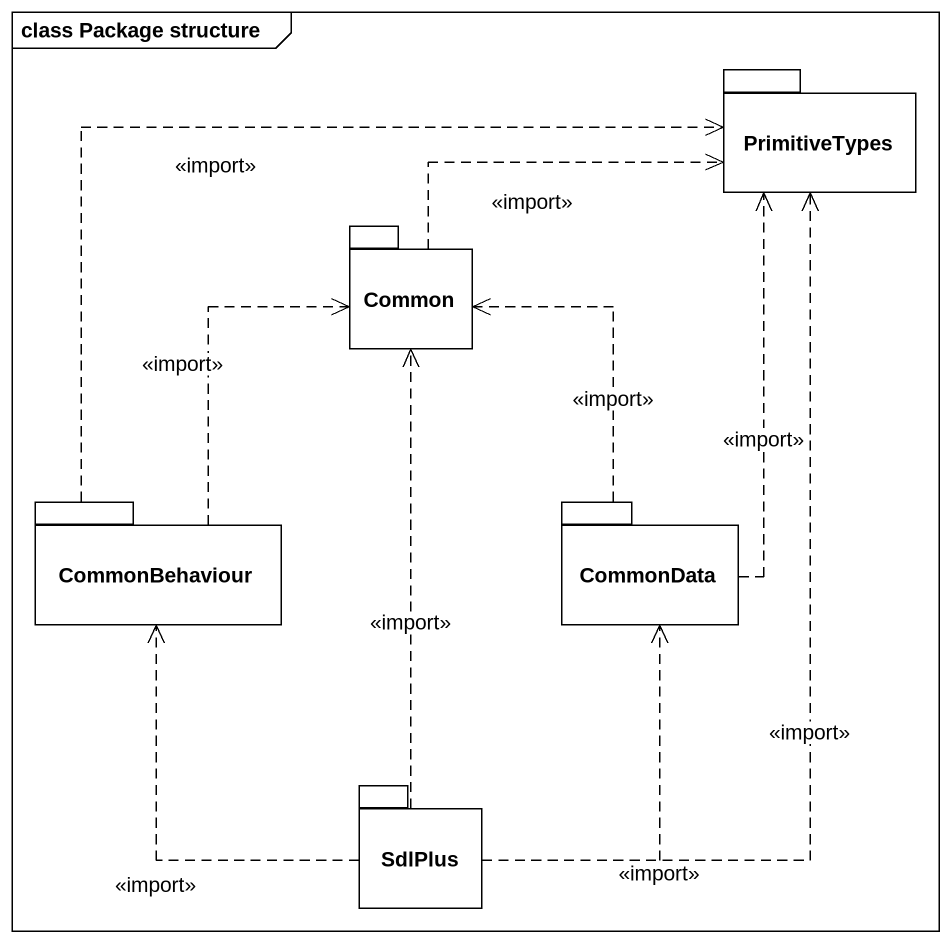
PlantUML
@startuml
mainframe class Package structure
package PrimitiveTypes {
}
package Common {
}
package CommonBehaviour {
}
package CommonData {
}
package SdlPlus {
}
Common .right.> PrimitiveTypes : <<import>>
CommonBehaviour .up.> PrimitiveTypes : <<import>>
CommonBehaviour .up.> Common : <<import>>
CommonData .up.> PrimitiveTypes : <<import>>
CommonData .up.> Common : <<import>>
SdlPlus .up.> PrimitiveTypes : <<import>>
SdlPlus .up.> Common : <<import>>
SdlPlus .up.> CommonBehaviour : <<import>>
SdlPlus .up.> CommonData : <<import>>
@enduml
